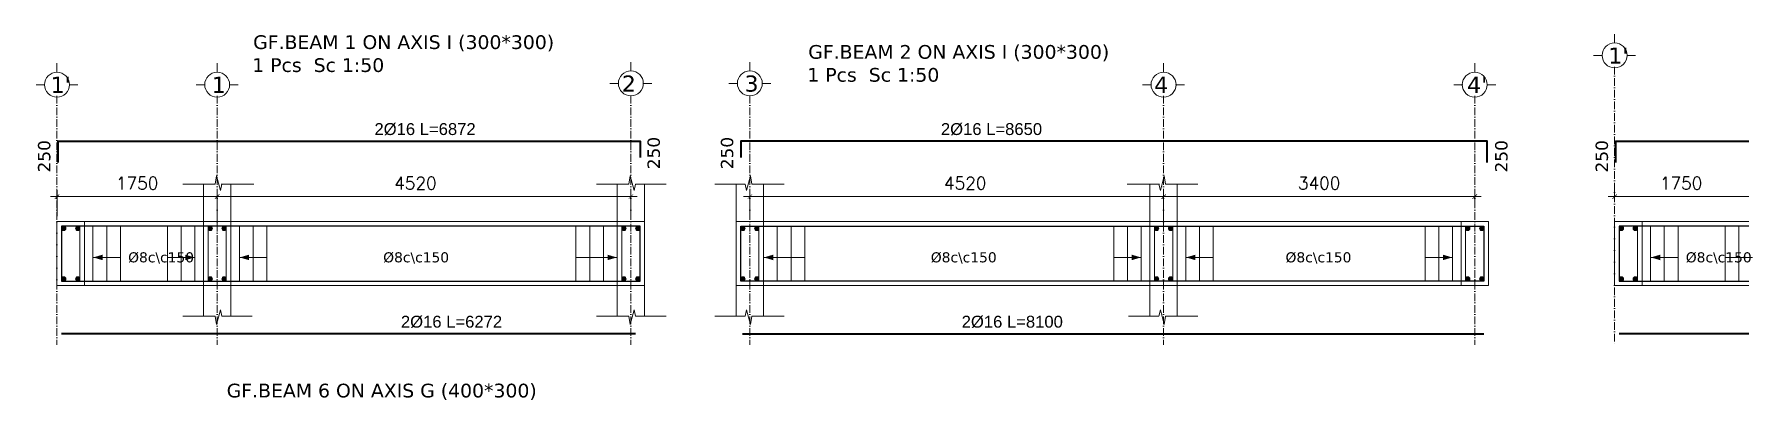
# Model space of a CAD drawing. Header units: inches. Extents: x -17020 to 43805, y -10194 to 123061.
# Drawn here: x 1164 to 3027, y 112923 to 113323 of the extents above; entities that cross this region are included whole.
import ezdxf

# ---------------------------------------------------------------- set-up
doc = ezdxf.new("R2010")
doc.units = ezdxf.units.IN
doc.header["$LTSCALE"] = 0.7
doc.header["$MEASUREMENT"] = 0
doc.linetypes.add('ACAD_ISO10W100', pattern=[18, 12, -3, 0, -3])
doc.layers.get('0').update_dxf_attribs({"lineweight": 13})
doc.layers.get('Defpoints').update_dxf_attribs({"lineweight": 5})
for name, color, linetype, lineweight in [('axis', 254, 'ACAD_ISO10W100', 9), ('BEAM FRAME', 5, 'Continuous', 18), ('COLUMN', 4, 'Continuous', 20), ('elevline', 30, 'Continuous', 20), ('FRAME 070', 5, 'Continuous', 60), ('hatch', 9, 'Continuous', 9), ('renforcment', 141, 'Continuous', 40), ('tex', 3, 'Continuous', 25), ('TEXT', 3, 'Continuous', 25), ('top rein. extension', 50, 'Continuous', 20), ('top renforcment', 7, 'Continuous', 40)]:
    doc.layers.add(name, color=color, linetype=linetype, lineweight=lineweight)
doc.styles.add('100', font='romans.shx', dxfattribs={"height": 13.5})
doc.styles.add('romanc', font='verdana.ttf', dxfattribs={"height": 250})
doc.styles.get("Standard").update_dxf_attribs({"font": 'arial.ttf', "height": 13})
doc.dimstyles.new('100', dxfattribs={"dimtxt": 13.5, "dimasz": 5, "dimexe": 7, "dimexo": 7, "dimgap": 8, "dimtad": 1, "dimdec": 0, "dimlfac": 10, "dimzin": 4, "dimdsep": 46, "dimtxsty": '100', "dimblk": 'ARCHTICK', "dimcen": 0.09, "dimdle": 7, "dimclrd": 1, "dimclre": 8, "dimclrt": 2, "dimadec": 0, "dimazin": 1, "dimtfac": 1, "dimtdec": 0, "dimtix": 1, "dimtofl": 0, "dimtmove": 0, "dimatfit": 3, "dimldrblk": 'ARCHTICK', "dimfxl": 0.18, "dimtolj": 1, "dimtzin": 0, "dimlwd": -1, "dimlwe": -1, "dimarcsym": 0})
doc.dimstyles.get("Standard").update_dxf_attribs({"dimtxt": 13, "dimasz": 5, "dimexe": 0.18, "dimexo": 0.0625, "dimgap": 6, "dimtad": 1, "dimdec": 0, "dimlfac": 10, "dimzin": 0, "dimdsep": 46, "dimtxsty": 'Standard', "dimblk": 'ARCHTICK', "dimcen": 0.09, "dimse1": 1, "dimse2": 1, "dimclrd": 1, "dimclre": 7, "dimclrt": 3, "dimadec": 0, "dimazin": 0, "dimtfac": 1, "dimtdec": 0, "dimtix": 1, "dimtofl": 0, "dimtmove": 0, "dimatfit": 3, "dimldrblk": 'ARCHTICK', "dimfxl": 1, "dimtolj": 1, "dimtzin": 0, "dimarcsym": 0})

# ---------------------------------------------------------------- blocks, each defined once
blk = doc.blocks.new('_ArchTick')
at = {"color": 0, "linetype": 'ByBlock', "lineweight": 0, "const_width": 0.15}
blk.add_lwpolyline([(-0.5, -0.5), (0.5, 0.5)], dxfattribs=at)
blk = doc.blocks.new('*D1252')
at = {"color": 8, "transparency": 16777216}
for p, q in [((1363.6, 113108.5), (1363.6, 113152.1)), ((1815.6, 113126.9), (1815.6, 113152.1))]:
    blk.add_line(p, q, dxfattribs=at)
at = {"color": 1, "transparency": 16777216}
blk.add_line((1356.6, 113145.1), (1822.6, 113145.1), dxfattribs=at)
at = {"layer": 'Defpoints', "color": 0, "transparency": 16777216}
for p in [(1815.6, 113145.1), (1815.6, 113119.9), (1363.6, 113101.5)]:
    blk.add_point(p, dxfattribs=at)
at = {"color": 1, "transparency": 16777216, "xscale": 5, "yscale": 5, "zscale": 5, "rotation": 180}
blk.add_blockref('_ArchTick', (1363.6, 113145.1), dxfattribs=at)
at = {"color": 1, "transparency": 16777216, "xscale": 5, "yscale": 5, "zscale": 5}
blk.add_blockref('_ArchTick', (1815.6, 113145.1), dxfattribs=at)
at = {"color": 2, "transparency": 16777216, "insert": (1580.2, 113159.8), "char_height": 13.5, "attachment_point": 5, "style": '100'}
blk.add_mtext('\\A1;4520', dxfattribs=at)
blk = doc.blocks.new('*D1253')
at = {"layer": 'Defpoints', "color": 0, "transparency": 16777216}
for p in [(1193.6, 112995.1, -13652.7), (1820.8, 112995.1, -37318.8), (1820.8, 112995.1)]:
    blk.add_point(p, dxfattribs=at)
at = {"layer": 'TEXT', "color": 3, "transparency": 16777216, "insert": (1619.6, 113008.1), "char_height": 13, "attachment_point": 5}
blk.add_mtext('\\A1;2%%C16 L=6272', dxfattribs=at)
blk = doc.blocks.new('*D1254')
at = {"layer": 'Defpoints', "color": 0, "transparency": 16777216}
for p in [(1163.6, 113205.6, 264.3), (1163.6, 113205.6), (1850.8, 113205.6, -440.4)]:
    blk.add_point(p, dxfattribs=at)
at = {"layer": 'TEXT', "color": 3, "transparency": 16777216, "insert": (1590.7, 113218.7), "char_height": 13, "attachment_point": 5}
blk.add_mtext('\\A1;2%%C16 L=6872', dxfattribs=at)
blk = doc.blocks.new('*D1255')
at = {"color": 8, "transparency": 16777216}
for p, q in [((1188.6, 113123.6), (1188.6, 113152.1)), ((1363.6, 113108.5), (1363.6, 113152.1))]:
    blk.add_line(p, q, dxfattribs=at)
at = {"color": 1, "transparency": 16777216}
blk.add_line((1370.6, 113145.1), (1181.6, 113145.1), dxfattribs=at)
at = {"layer": 'Defpoints', "color": 0, "transparency": 16777216}
for p in [(1188.6, 113145.1), (1188.6, 113116.6), (1363.6, 113101.5)]:
    blk.add_point(p, dxfattribs=at)
at = {"color": 1, "transparency": 16777216, "xscale": 5, "yscale": 5, "zscale": 5, "rotation": 180}
blk.add_blockref('_ArchTick', (1188.6, 113145.1), dxfattribs=at)
at = {"color": 1, "transparency": 16777216, "xscale": 5, "yscale": 5, "zscale": 5}
blk.add_blockref('_ArchTick', (1363.6, 113145.1), dxfattribs=at)
at = {"color": 2, "transparency": 16777216, "insert": (1276.2, 113159.8), "char_height": 13.5, "attachment_point": 5, "style": '100'}
blk.add_mtext('\\A1;1750', dxfattribs=at)
blk = doc.blocks.new('*D1256')
at = {"color": 8, "transparency": 16777216}
for p, q in [((1945.6, 113126.9), (1945.6, 113152.1)), ((2397.6, 113108.5), (2397.6, 113152.1))]:
    blk.add_line(p, q, dxfattribs=at)
at = {"color": 1, "transparency": 16777216}
blk.add_line((2404.6, 113145.1), (1938.6, 113145.1), dxfattribs=at)
at = {"layer": 'Defpoints', "color": 0, "transparency": 16777216}
for p in [(1945.6, 113145.1), (1945.6, 113119.9), (2397.6, 113101.5)]:
    blk.add_point(p, dxfattribs=at)
at = {"color": 1, "transparency": 16777216, "xscale": 5, "yscale": 5, "zscale": 5, "rotation": 180}
blk.add_blockref('_ArchTick', (1945.6, 113145.1), dxfattribs=at)
at = {"color": 1, "transparency": 16777216, "xscale": 5, "yscale": 5, "zscale": 5}
blk.add_blockref('_ArchTick', (2397.6, 113145.1), dxfattribs=at)
at = {"color": 2, "transparency": 16777216, "insert": (2180.9, 113159.8), "char_height": 13.5, "attachment_point": 5, "style": '100'}
blk.add_mtext('\\A1;4520', dxfattribs=at)
blk = doc.blocks.new('*D1257')
at = {"layer": 'Defpoints', "color": 0, "transparency": 16777216}
for p in [(1937.6, 112995.1, -37318.8), (1937.6, 112995.1), (2747.6, 112995.1, -13652.7)]:
    blk.add_point(p, dxfattribs=at)
at = {"layer": 'TEXT', "color": 3, "transparency": 16777216, "insert": (2232.3, 113008.1), "char_height": 13, "attachment_point": 5}
blk.add_mtext('\\A1;2%%C16 L=8100', dxfattribs=at)
blk = doc.blocks.new('*D1258')
at = {"layer": 'Defpoints', "color": 0, "transparency": 16777216}
for p in [(1912.2, 113205.6, -440.4), (2777.2, 113205.6, 264.3), (2777.2, 113205.6)]:
    blk.add_point(p, dxfattribs=at)
at = {"layer": 'TEXT', "color": 3, "transparency": 16777216, "insert": (2209.6, 113218.7), "char_height": 13, "attachment_point": 5}
blk.add_mtext('\\A1;2%%C16 L=8650', dxfattribs=at)
blk = doc.blocks.new('*D1259')
at = {"color": 8, "transparency": 16777216}
for p, q in [((2397.6, 113108.5), (2397.6, 113152.1)), ((2737.6, 113137.4), (2737.6, 113152.1))]:
    blk.add_line(p, q, dxfattribs=at)
at = {"color": 1, "transparency": 16777216}
blk.add_line((2390.6, 113145.1), (2744.6, 113145.1), dxfattribs=at)
at = {"layer": 'Defpoints', "color": 0, "transparency": 16777216}
for p in [(2737.6, 113145.1), (2737.6, 113130.4), (2397.6, 113101.5)]:
    blk.add_point(p, dxfattribs=at)
at = {"color": 1, "transparency": 16777216, "xscale": 5, "yscale": 5, "zscale": 5, "rotation": 180}
blk.add_blockref('_ArchTick', (2397.6, 113145.1), dxfattribs=at)
at = {"color": 1, "transparency": 16777216, "xscale": 5, "yscale": 5, "zscale": 5}
blk.add_blockref('_ArchTick', (2737.6, 113145.1), dxfattribs=at)
at = {"color": 2, "transparency": 16777216, "insert": (2567.6, 113159.8), "char_height": 13.5, "attachment_point": 5, "style": '100'}
blk.add_mtext('\\A1;3400', dxfattribs=at)
blk = doc.blocks.new('*D1261')
at = {"layer": 'Defpoints', "color": 0, "transparency": 16777216}
for p in [(2895.4, 112995.1, -13652.7), (3522.6, 112995.1, -37318.8), (3522.6, 112995.1)]:
    blk.add_point(p, dxfattribs=at)
at = {"layer": 'TEXT', "color": 3, "transparency": 16777216, "insert": (3324.7, 113008.1), "char_height": 13, "attachment_point": 5}
blk.add_mtext('\\A1;2%%C16 L=6272', dxfattribs=at)
blk = doc.blocks.new('*D1262')
at = {"layer": 'Defpoints', "color": 0, "transparency": 16777216}
for p in [(2865.4, 113205.6, 264.3), (2865.4, 113205.6), (3552.6, 113205.6, -440.4)]:
    blk.add_point(p, dxfattribs=at)
at = {"layer": 'TEXT', "color": 3, "transparency": 16777216, "insert": (3338.8, 113218.7), "char_height": 13, "attachment_point": 5}
blk.add_mtext('\\A1;5%%C16 L=6872', dxfattribs=at)
blk = doc.blocks.new('*D1263')
at = {"color": 8, "transparency": 16777216}
for p, q in [((2890.4, 113142.1), (2890.4, 113152.1)), ((3065.4, 113141.6), (3065.4, 113152.1))]:
    blk.add_line(p, q, dxfattribs=at)
at = {"color": 1, "transparency": 16777216}
blk.add_line((3072.4, 113145.1), (2883.4, 113145.1), dxfattribs=at)
at = {"layer": 'Defpoints', "color": 0, "transparency": 16777216}
for p in [(2890.4, 113145.1), (2890.4, 113135.1), (3065.4, 113134.6)]:
    blk.add_point(p, dxfattribs=at)
at = {"color": 1, "transparency": 16777216, "xscale": 5, "yscale": 5, "zscale": 5, "rotation": 180}
blk.add_blockref('_ArchTick', (2890.4, 113145.1), dxfattribs=at)
at = {"color": 1, "transparency": 16777216, "xscale": 5, "yscale": 5, "zscale": 5}
blk.add_blockref('_ArchTick', (3065.4, 113145.1), dxfattribs=at)
at = {"color": 2, "transparency": 16777216, "insert": (2963.1, 113159.8), "char_height": 13.5, "attachment_point": 5, "style": '100'}
blk.add_mtext('\\A1;1750', dxfattribs=at)

msp = doc.modelspace()

# ---------------------------------------------------------------- hatches: boundary and pattern name
at = {"layer": 'elevline'}
for points in [[(1198.33, 113110.4, 1), (1193.57, 113110.4, 1)], [(1208.81, 113110.4, -1), (1213.57, 113110.4, -1)], [(1358.33, 113110.4, 1), (1353.57, 113110.4, 1)], [(1368.81, 113110.4, -1), (1373.57, 113110.4, -1)], [(1810.33, 113110.4, 1), (1805.57, 113110.4, 1)], [(1820.81, 113110.4, -1), (1825.57, 113110.4, -1)], [(1940.33, 113110.4, 1), (1935.57, 113110.4, 1)], [(1950.81, 113110.4, -1), (1955.57, 113110.4, -1)], [(2392.33, 113110.4, 1), (2387.57, 113110.4, 1)], [(2402.81, 113110.4, -1), (2407.57, 113110.4, -1)], [(2732.34, 113110.4, 1), (2727.58, 113110.4, 1)], [(2742.82, 113110.4, -1), (2747.58, 113110.4, -1)], [(2900.19, 113110.4, 1), (2895.43, 113110.4, 1)], [(2910.67, 113110.4, -1), (2915.43, 113110.4, -1)], [(1198.33, 113055.15, -1), (1193.57, 113055.15, -1)], [(1208.81, 113055.15, 1), (1213.57, 113055.15, 1)], [(1358.33, 113055.15, -1), (1353.57, 113055.15, -1)], [(1368.81, 113055.15, 1), (1373.57, 113055.15, 1)], [(1810.33, 113055.15, -1), (1805.57, 113055.15, -1)], [(1820.81, 113055.15, 1), (1825.57, 113055.15, 1)], [(1940.33, 113055.15, -1), (1935.57, 113055.15, -1)], [(1950.81, 113055.15, 1), (1955.57, 113055.15, 1)], [(2392.33, 113055.15, -1), (2387.57, 113055.15, -1)], [(2402.81, 113055.15, 1), (2407.57, 113055.15, 1)], [(2732.34, 113055.15, -1), (2727.58, 113055.15, -1)], [(2742.82, 113055.15, 1), (2747.58, 113055.15, 1)], [(2900.19, 113055.15, -1), (2895.43, 113055.15, -1)], [(2910.67, 113055.15, 1), (2915.43, 113055.15, 1)]]:
    msp.add_hatch(color=256, dxfattribs=at).paths.add_polyline_path(points)

# ---------------------------------------------------------------- linework, layer by layer
at = {"layer": 'axis'}
for p, q in [((2890.43, 113287.17), (2890.43, 112983.04)), ((2890.43, 113287.17), (2890.43, 112983.04)), ((1188.57, 113255.2), (1188.57, 112983.04)), ((1188.57, 113255.2), (1188.57, 112983.04)), ((1363.57, 113255.2), (1363.57, 112983.04)), ((1815.57, 113255.2), (1815.57, 112983.04)), ((1945.57, 113255.2), (1945.57, 112983.04)), ((2397.57, 113255.2), (2397.57, 112983.04)), ((2737.58, 113255.2), (2737.58, 112983.04)), ((2737.58, 113255.2), (2737.58, 112983.04))]:
    msp.add_line(p, q, dxfattribs=at)
at = {"layer": 'BEAM FRAME', "elevation": 217.91}
for points in [[(1188.57, 113047.77), (1830.57, 113047.77), (1830.57, 113117.77), (1188.57, 113117.77)], [(2752.58, 113047.77), (1930.57, 113047.77), (1930.57, 113117.77), (2752.58, 113117.77)], [(2890.43, 113047.77), (3532.43, 113047.77), (3532.43, 113117.77), (2890.43, 113117.77)]]:
    msp.add_lwpolyline(points, close=True, dxfattribs=at)
at = {"layer": 'COLUMN', "lineweight": 20}
for p, q in [((1348.57, 113158.7, 217.91), (1348.57, 113117.77, 217.91)), ((1378.57, 113158.7, 217.91), (1378.57, 113117.77, 217.91)), ((1800.57, 113158.7, 217.91), (1800.57, 113117.77, 217.91)), ((1830.57, 113158.7, 217.91), (1830.57, 113117.77, 217.91)), ((1930.57, 113158.7, 217.91), (1930.57, 113117.77, 217.91)), ((1960.57, 113158.7, 217.91), (1960.57, 113117.77, 217.91)), ((2382.57, 113158.7, 217.91), (2382.57, 113117.77, 217.91)), ((2412.57, 113158.7, 217.91), (2412.57, 113117.77, 217.91)), ((1348.57, 113014.35, 217.91), (1348.57, 113047.77, 217.91)), ((1378.57, 113014.35, 217.91), (1378.57, 113047.77, 217.91)), ((1800.57, 113014.35, 217.91), (1800.57, 113047.77, 217.91)), ((1830.57, 113014.35, 217.91), (1830.57, 113047.77, 217.91)), ((1930.57, 113014.35, 217.91), (1930.57, 113047.77, 217.91)), ((1960.57, 113014.35, 217.91), (1960.57, 113047.77, 217.91)), ((2382.57, 113014.35, 217.91), (2382.57, 113047.77, 217.91)), ((2412.57, 113014.35, 217.91), (2412.57, 113047.77, 217.91))]:
    msp.add_line(p, q, dxfattribs=at)
at = {"layer": 'elevline'}
for p, q in [((1227.88, 113052.77), (1227.88, 113112.77)), ((1242.84, 113052.77), (1242.84, 113112.77)), ((1257.84, 113052.77), (1257.84, 113112.77)), ((1309.3, 113052.77), (1309.3, 113112.77)), ((1324.3, 113052.77), (1324.3, 113112.77)), ((1339.26, 113052.77), (1339.26, 113112.77)), ((1387.88, 113052.77), (1387.88, 113112.77)), ((1402.84, 113052.77), (1402.84, 113112.77)), ((1417.84, 113052.77), (1417.84, 113112.77)), ((1755.57, 113052.77), (1755.57, 113112.77)), ((1770.57, 113052.77), (1770.57, 113112.77)), ((1785.57, 113052.77), (1785.57, 113112.77)), ((1975.57, 113052.77), (1975.57, 113112.77)), ((1990.57, 113052.77), (1990.57, 113112.77)), ((2005.57, 113052.77), (2005.57, 113112.77)), ((2343.3, 113052.77), (2343.3, 113112.77)), ((2358.3, 113052.77), (2358.3, 113112.77)), ((2373.26, 113052.77), (2373.26, 113112.77)), ((2421.88, 113052.77), (2421.88, 113112.77)), ((2436.84, 113052.77), (2436.84, 113112.77)), ((2451.84, 113052.77), (2451.84, 113112.77)), ((2683.31, 113052.77), (2683.31, 113112.77)), ((2698.31, 113052.77), (2698.31, 113112.77)), ((2713.27, 113052.77), (2713.27, 113112.77)), ((2929.74, 113052.77), (2929.74, 113112.77)), ((2944.7, 113052.77), (2944.7, 113112.77)), ((2959.7, 113052.77), (2959.7, 113112.77)), ((3011.16, 113052.77), (3011.16, 113112.77)), ((3026.16, 113052.77), (3026.16, 113112.77))]:
    msp.add_line(p, q, dxfattribs=at)
for centre in [(1195.95, 113110.4), (1211.19, 113110.4), (1355.95, 113110.4), (1371.19, 113110.4), (1807.95, 113110.4), (1823.19, 113110.4), (1937.95, 113110.4), (1953.19, 113110.4), (2389.95, 113110.4), (2405.19, 113110.4), (2729.96, 113110.4), (2745.2, 113110.4), (2897.81, 113110.4), (2913.05, 113110.4), (1195.95, 113055.15), (1211.19, 113055.15), (1355.95, 113055.15), (1371.19, 113055.15), (1807.95, 113055.15), (1823.19, 113055.15), (1937.95, 113055.15), (1953.19, 113055.15), (2389.95, 113055.15), (2405.19, 113055.15), (2729.96, 113055.15), (2745.2, 113055.15), (2897.81, 113055.15), (2913.05, 113055.15)]:
    msp.add_circle(centre, 2.38, dxfattribs=at)
at = {"layer": 'FRAME 070', "lineweight": 20}
for p, q in [((1361.53, 113158.7, 217.91), (1362.89, 113167.7, 217.91)), ((1362.89, 113167.7, 217.91), (1367.07, 113151.63, 217.91)), ((1813.53, 113158.7, 217.91), (1814.89, 113167.7, 217.91)), ((1814.89, 113167.7, 217.91), (1819.07, 113151.63, 217.91)), ((1946.25, 113167.7, 217.91), (1942.07, 113151.63, 217.91)), ((1947.6, 113158.7, 217.91), (1946.25, 113167.7, 217.91)), ((2398.25, 113167.7, 217.91), (2394.07, 113151.63, 217.91)), ((2399.6, 113158.7, 217.91), (2398.25, 113167.7, 217.91)), ((1326.18, 113158.7, 217.91), (1361.53, 113158.7, 217.91)), ((1367.07, 113151.63, 217.91), (1368.57, 113158.7, 217.91)), ((1368.1, 113158.7, 217.91), (1403.45, 113158.7, 217.91)), ((1778.18, 113158.7, 217.91), (1813.53, 113158.7, 217.91)), ((1819.07, 113151.63, 217.91), (1820.57, 113158.7, 217.91)), ((1820.57, 113158.7, 217.91), (1853.96, 113158.7, 217.91)), ((1940.56, 113158.7, 217.91), (1907.17, 113158.7, 217.91)), ((1942.07, 113151.63, 217.91), (1940.56, 113158.7, 217.91)), ((1982.96, 113158.7, 217.91), (1947.6, 113158.7, 217.91)), ((2393.04, 113158.7, 217.91), (2357.68, 113158.7, 217.91)), ((2394.07, 113151.63, 217.91), (2392.56, 113158.7, 217.91)), ((2434.96, 113158.7, 217.91), (2399.6, 113158.7, 217.91)), ((1362.89, 113005.35, 217.91), (1367.07, 113021.42, 217.91)), ((1367.07, 113021.42, 217.91), (1368.57, 113014.35, 217.91)), ((1814.89, 113005.35, 217.91), (1819.07, 113021.42, 217.91)), ((1819.07, 113021.42, 217.91), (1820.57, 113014.35, 217.91)), ((1942.07, 113021.42, 217.91), (1940.56, 113014.35, 217.91)), ((1946.25, 113005.35, 217.91), (1942.07, 113021.42, 217.91)), ((2394.07, 113021.42, 217.91), (2392.56, 113014.35, 217.91)), ((2398.25, 113005.35, 217.91), (2394.07, 113021.42, 217.91)), ((1326.18, 113014.35, 217.91), (1361.53, 113014.35, 217.91)), ((1361.53, 113014.35, 217.91), (1362.89, 113005.35, 217.91)), ((1368.57, 113014.35, 217.91), (1401.96, 113014.35, 217.91)), ((1778.18, 113014.35, 217.91), (1813.53, 113014.35, 217.91)), ((1813.53, 113014.35, 217.91), (1814.89, 113005.35, 217.91)), ((1820.57, 113014.35, 217.91), (1853.96, 113014.35, 217.91)), ((1940.56, 113014.35, 217.91), (1907.17, 113014.35, 217.91)), ((1947.6, 113014.35, 217.91), (1946.25, 113005.35, 217.91)), ((1982.96, 113014.35, 217.91), (1947.6, 113014.35, 217.91)), ((2392.56, 113014.35, 217.91), (2359.17, 113014.35, 217.91)), ((2399.6, 113014.35, 217.91), (2398.25, 113005.35, 217.91)), ((2434.96, 113014.35, 217.91), (2399.6, 113014.35, 217.91))]:
    msp.add_line(p, q, dxfattribs=at)
at = {"layer": 'FRAME 070', "lineweight": 15}
for points in [[(1188.57, 113047.77), (1218.57, 113047.77), (1218.57, 113117.77), (1188.57, 113117.77)], [(1348.57, 113047.77), (1378.57, 113047.77), (1378.57, 113117.77), (1348.57, 113117.77)], [(1800.57, 113047.77), (1830.57, 113047.77), (1830.57, 113117.77), (1800.57, 113117.77)], [(1960.57, 113047.77), (1930.57, 113047.77), (1930.57, 113117.77), (1960.57, 113117.77)], [(2412.57, 113047.77), (2382.57, 113047.77), (2382.57, 113117.77), (2412.57, 113117.77)], [(2752.58, 113047.77), (2722.58, 113047.77), (2722.58, 113117.77), (2752.58, 113117.77)], [(2890.43, 113047.77), (2920.43, 113047.77), (2920.43, 113117.77), (2890.43, 113117.77)]]:
    msp.add_lwpolyline(points, close=True, dxfattribs=at)
at = {"layer": 'hatch'}
for p, q in [((2890.43, 113322.78), (2890.43, 113313.05)), ((2867.5, 113299.31), (2877.24, 113299.31)), ((2913.35, 113299.31), (2903.62, 113299.31)), ((1188.57, 113290.82), (1188.57, 113281.08)), ((1363.57, 113290.82), (1363.57, 113281.08)), ((1815.57, 113292.18), (1815.57, 113282.44)), ((1945.57, 113292.18), (1945.57, 113282.44)), ((2397.57, 113290.82), (2397.57, 113281.08)), ((2737.58, 113290.82), (2737.58, 113281.08)), ((1165.65, 113267.34), (1175.38, 113267.34)), ((1211.49, 113267.34), (1201.76, 113267.34)), ((1340.65, 113267.34), (1350.38, 113267.34)), ((1386.49, 113267.34), (1376.76, 113267.34)), ((1792.65, 113268.7), (1802.38, 113268.7)), ((1838.49, 113268.7), (1828.76, 113268.7)), ((1922.65, 113268.7), (1932.38, 113268.7)), ((1968.49, 113268.7), (1958.76, 113268.7)), ((2374.65, 113267.34), (2384.38, 113267.34)), ((2420.49, 113267.34), (2410.76, 113267.34)), ((2714.65, 113267.34), (2724.39, 113267.34)), ((2760.5, 113267.34), (2750.77, 113267.34))]:
    msp.add_line(p, q, dxfattribs=at)
for centre in [(2890.43, 113299.43), (1188.57, 113267.46), (1363.57, 113267.46), (1815.57, 113268.82), (1945.57, 113268.82), (2397.57, 113267.46), (2737.58, 113267.46)]:
    msp.add_circle(centre, 13.62, dxfattribs=at)
at = {"layer": 'renforcment', "lineweight": -2, "elevation": 217.91}
for points in [[(1193.57, 113052.77), (1825.57, 113052.77), (1825.57, 113112.77), (1193.57, 113112.77)], [(2747.58, 113052.77), (1935.57, 113052.77), (1935.57, 113112.77), (2747.58, 113112.77)], [(2895.43, 113052.77), (3527.43, 113052.77), (3527.43, 113112.77), (2895.43, 113112.77)]]:
    msp.add_lwpolyline(points, close=True, dxfattribs=at)
at = {"layer": 'top rein. extension'}
for p, q in [((1227.88, 113078.61), (1257.84, 113078.61)), ((1339.26, 113078.61), (1309.3, 113078.61)), ((1387.88, 113078.61), (1417.84, 113078.61)), ((1800.53, 113078.61), (1755.57, 113078.61)), ((1960.61, 113078.61), (2005.57, 113078.61)), ((2373.26, 113078.61), (2343.3, 113078.61)), ((2421.88, 113078.61), (2451.84, 113078.61)), ((2713.27, 113078.61), (2683.31, 113078.61)), ((2929.74, 113078.61), (2959.7, 113078.61)), ((3041.12, 113078.61), (3011.16, 113078.61))]:
    msp.add_line(p, q, dxfattribs=at)
for points in [[(1238.35, 113081.61), (1228.23, 113078.61), (1238.35, 113075.61)], [(1328.78, 113081.61), (1338.91, 113078.61), (1328.78, 113075.61)], [(1398.35, 113081.61), (1388.23, 113078.61), (1398.35, 113075.61)], [(1790.05, 113081.61), (1800.18, 113078.61), (1790.05, 113075.61)], [(1971.08, 113081.61), (1960.96, 113078.61), (1971.08, 113075.61)], [(2362.78, 113081.61), (2372.91, 113078.61), (2362.78, 113075.61)], [(2432.35, 113081.61), (2422.23, 113078.61), (2432.35, 113075.61)], [(2702.79, 113081.61), (2712.92, 113078.61), (2702.79, 113075.61)], [(2940.21, 113081.61), (2930.09, 113078.61), (2940.21, 113075.61)]]:
    msp.add_solid(points, dxfattribs=at)
at = {"layer": 'top renforcment'}
for p, q in [((1820.77, 112995.12, -217.91), (1193.57, 112995.12)), ((1937.57, 112995.12, -217.91), (2747.58, 112995.12)), ((3522.63, 112995.12, -217.91), (2895.43, 112995.12))]:
    msp.add_line(p, q, dxfattribs=at)
for points in [[(1189.87, 113182.37), (1189.87, 113205.65), (1825.57, 113205.65), (1825.57, 113187.76)], [(2751.28, 113182.37), (2751.28, 113205.65), (1935.57, 113205.65), (1935.57, 113187.76)], [(2891.73, 113182.37), (2891.73, 113205.65), (3527.43, 113205.65), (3527.43, 113187.76)]]:
    msp.add_lwpolyline(points, dxfattribs=at)
at = {"layer": 'top renforcment', "lineweight": 15}
for points in [[(1193.57, 113052.77), (1213.57, 113052.77), (1213.57, 113112.77), (1193.57, 113112.77)], [(1353.57, 113052.77), (1373.57, 113052.77), (1373.57, 113112.77), (1353.57, 113112.77)], [(1805.57, 113052.77), (1825.57, 113052.77), (1825.57, 113112.77), (1805.57, 113112.77)], [(1955.57, 113052.77), (1935.57, 113052.77), (1935.57, 113112.77), (1955.57, 113112.77)], [(2407.57, 113052.77), (2387.57, 113052.77), (2387.57, 113112.77), (2407.57, 113112.77)], [(2747.58, 113052.77), (2727.58, 113052.77), (2727.58, 113112.77), (2747.58, 113112.77)], [(2895.43, 113052.77), (2915.43, 113052.77), (2915.43, 113112.77), (2895.43, 113112.77)]]:
    msp.add_lwpolyline(points, close=True, dxfattribs=at)

# ---------------------------------------------------------------- texts
at = {"layer": 'tex', "style": 'romanc'}
for p in [(1266.31, 113073.24, -33436.19), (1544.98, 113073.24, -33436.19), (2143.28, 113073.24, -33436.19), (2530.86, 113073.24, -33436.19), (2968.17, 113073.24, -33436.19)]:
    msp.add_text('%%C8c\\c150', height=11, dxfattribs=at).set_placement(p)
at = {"layer": 'TEXT', "style": 'romanc'}
for s, height, p in [('GF.BEAM 1 ON AXIS I (300*300)', 15, (1402.86, 113306.48)), ('1 Pcs  Sc 1:50 ', 15, (1401.84, 113281.38)), ('GF.BEAM 2 ON AXIS I (300*300)', 15, (2009.34, 113295.82)), ("1'", 17.6, (2883.4, 113290.51)), ("1'", 17.6, (1181.54, 113258.54)), ('1', 17.6, (1357.64, 113258.54)), ('2', 17.6, (1805.68, 113259.9)), ('3', 17.6, (1939.73, 113259.9)), ('1 Pcs  Sc 1:50 ', 15, (2008.32, 113270.73)), ('4', 17.6, (2387.39, 113258.54)), ("4'", 17.6, (2729.19, 113258.54)), ('GF.BEAM 6 ON AXIS G (400*300)', 15, (1373.97, 112925.56))]:
    msp.add_text(s, height=height, dxfattribs=at).set_placement(p)
for p in [(1181.28, 113171.5, -72739.24), (1847.24, 113175.05, -73392.95), (1927.39, 113175.05, -73392.95), (2773.36, 113171.5, -72739.24), (2883.14, 113171.5, -72739.24)]:
    msp.add_text('250', height=13.5, rotation=90, dxfattribs=at).set_placement(p)

# ---------------------------------------------------------------- dimensions: what is measured, and where the dimension line sits
for base, p1, p2, picture, middle in [((1188.57, 113145.07), (1363.57, 113101.51), (1188.57, 113116.61), '*D1255', (1276.18, 113145.07)), ((1945.57, 113145.07), (2397.57, 113101.51), (1945.57, 113119.87), '*D1256', (2180.92, 113145.07)), ((2890.43, 113145.07), (3065.43, 113134.6), (2890.43, 113135.1), '*D1263', (2963.11, 113145.07))]:
    dim = msp.add_linear_dim(base=base, p1=p1, p2=p2, angle=180, dimstyle='100')
    dim.commit()
    dim.dimension.update_dxf_attribs({"geometry": picture, "text_midpoint": middle, "dimtype": 160})
for base, p1, p2, picture, middle in [((1815.57, 113145.07), (1363.57, 113101.51), (1815.57, 113119.87), '*D1252', (1580.22, 113145.07)), ((2737.58, 113145.07), (2397.57, 113101.51), (2737.58, 113130.37), '*D1259', (2567.57, 113145.07))]:
    dim = msp.add_linear_dim(base=base, p1=p1, p2=p2, dimstyle='100')
    dim.commit()
    dim.dimension.update_dxf_attribs({"geometry": picture, "text_midpoint": middle, "dimtype": 160})
at = {"layer": 'TEXT'}
for base, p1, p2, angle, text, picture, middle in [((1163.57, 113205.65), (1850.77, 113205.65, -440.37), (1163.57, 113205.65, 264.29), 180, '2%%C16 L=<>', '*D1254', (1590.66, 113205.65)), ((2777.18, 113205.65), (1912.17, 113205.65, -440.37), (2777.18, 113205.65, 264.29), 0, '2%%C16 L=<>', '*D1258', (2209.62, 113205.65)), ((2865.43, 113205.65), (3552.63, 113205.65, -440.37), (2865.43, 113205.65, 264.29), 180, '5%%C16 L=<>', '*D1262', (3338.83, 113205.65)), ((1820.77, 112995.12, 12366.96), (1193.57, 112995.12, -1285.72), (1820.77, 112995.12, -24951.83), 0, '2%%C16 L=<>', '*D1253', (1619.62, 112995.12, 12366.96)), ((1937.57, 112995.12, 12366.96), (2747.58, 112995.12, -1285.72), (1937.57, 112995.12, -24951.83), 180, '2%%C16 L=<>', '*D1257', (2232.3, 112995.12, 12366.96)), ((3522.63, 112995.12, 12366.96), (2895.43, 112995.12, -1285.72), (3522.63, 112995.12, -24951.83), 0, '2%%C16 L=<>', '*D1261', (3324.68, 112995.12, 12366.96))]:
    dim = msp.add_linear_dim(base=base, p1=p1, p2=p2, angle=angle, text=text, dimstyle='Standard', override={"dimsd1": 1, "dimsd2": 1, "dimfxl": 0.1, "dimfxlon": 1}, dxfattribs=at)
    dim.commit()
    dim.dimension.update_dxf_attribs({"geometry": picture, "text_midpoint": middle, "dimtype": 161})

doc.saveas('drawing.dxf')
